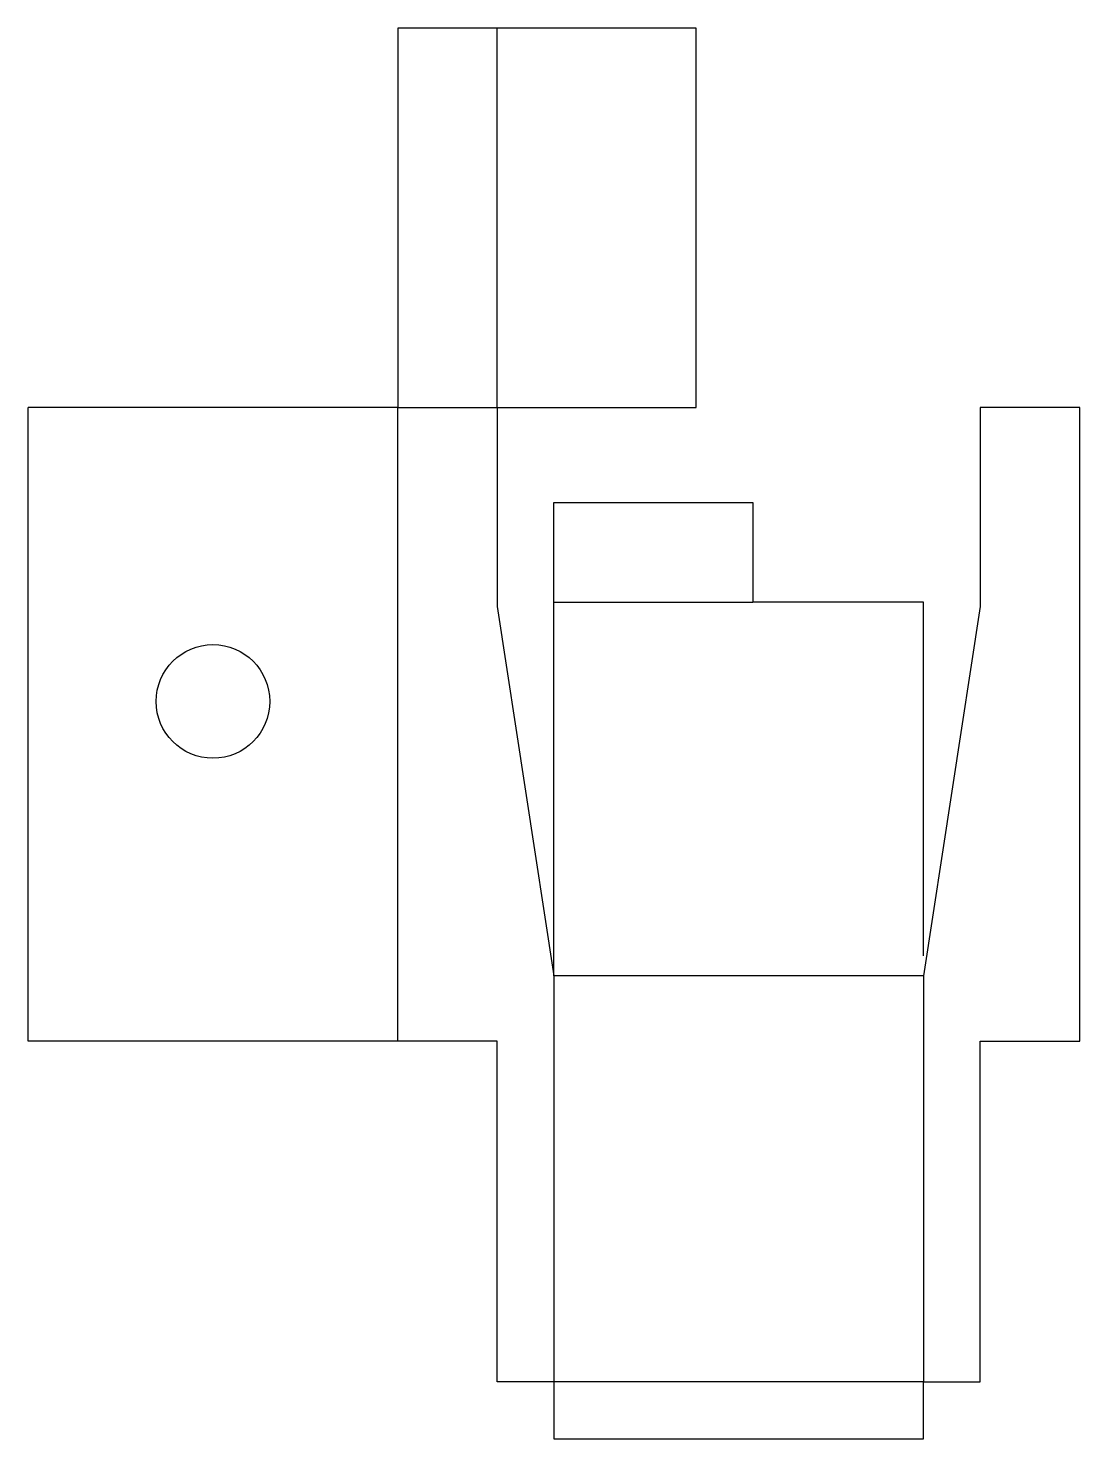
# Model space of a CAD drawing. Extents: x -250 to 120, y -92 to 405.
import ezdxf

# ---------------------------------------------------------------- set-up
doc = ezdxf.new("R2010")
doc.units = 0
doc.header["$MEASUREMENT"] = 0
doc.layers.add('MODELSKETCH_VISIBLE', color=7, linetype='CONTINUOUS')

msp = doc.modelspace()

# ---------------------------------------------------------------- linework, layer by layer
at = {"layer": 'MODELSKETCH_VISIBLE'}
for p, q in [((-120, 405), (-120, 271.5)), ((-85, 405), (-120, 405)), ((-85, 271.5), (-85, 405)), ((-15, 405), (-85, 405)), ((-15, 271.5), (-15, 405)), ((-120, 271.5), (-250, 271.5)), ((-250, 48.5), (-250, 271.5)), ((-120, 48.5), (-120, 271.5)), ((-120, 271.5), (-85, 271.5)), ((-85, 271.5), (-85, 201.5)), ((-85, 271.5), (-15, 271.5)), ((85, 271.5), (85, 201.5)), ((120, 271.5), (85, 271.5)), ((120, 48.5), (120, 271.5)), ((-65, 203.03), (-65, 238.03)), ((-65, 238.03), (5, 238.03)), ((5, 238.03), (5, 203.03)), ((-85, 201.5), (-65, 71.5)), ((-65, 203.03), (5, 203.03)), ((-65, 71.5), (-65, 203.03)), ((65, 203.03), (5, 203.03)), ((65, 78.5), (65, 203.03)), ((85, 201.5), (65, 71.5)), ((-65, 71.5), (-65, -71.5)), ((65, 71.5), (-65, 71.5)), ((65, 71.5), (65, -71.5)), ((-120, 48.5), (-250, 48.5)), ((-85, 48.5), (-120, 48.5)), ((-85, -71.5), (-85, 48.5)), ((85, 48.5), (120, 48.5)), ((85, -71.5), (85, 48.5)), ((-65, -71.5), (-85, -71.5)), ((65, -71.5), (-65, -71.5)), ((-65, -71.5), (-65, -91.5)), ((65, -91.5), (65, -71.5)), ((65, -71.5), (85, -71.5)), ((-65, -91.5), (65, -91.5))]:
    msp.add_line(p, q, dxfattribs=at)
msp.add_circle((-185, 168.03), 20, dxfattribs=at)

doc.saveas('drawing.dxf')
